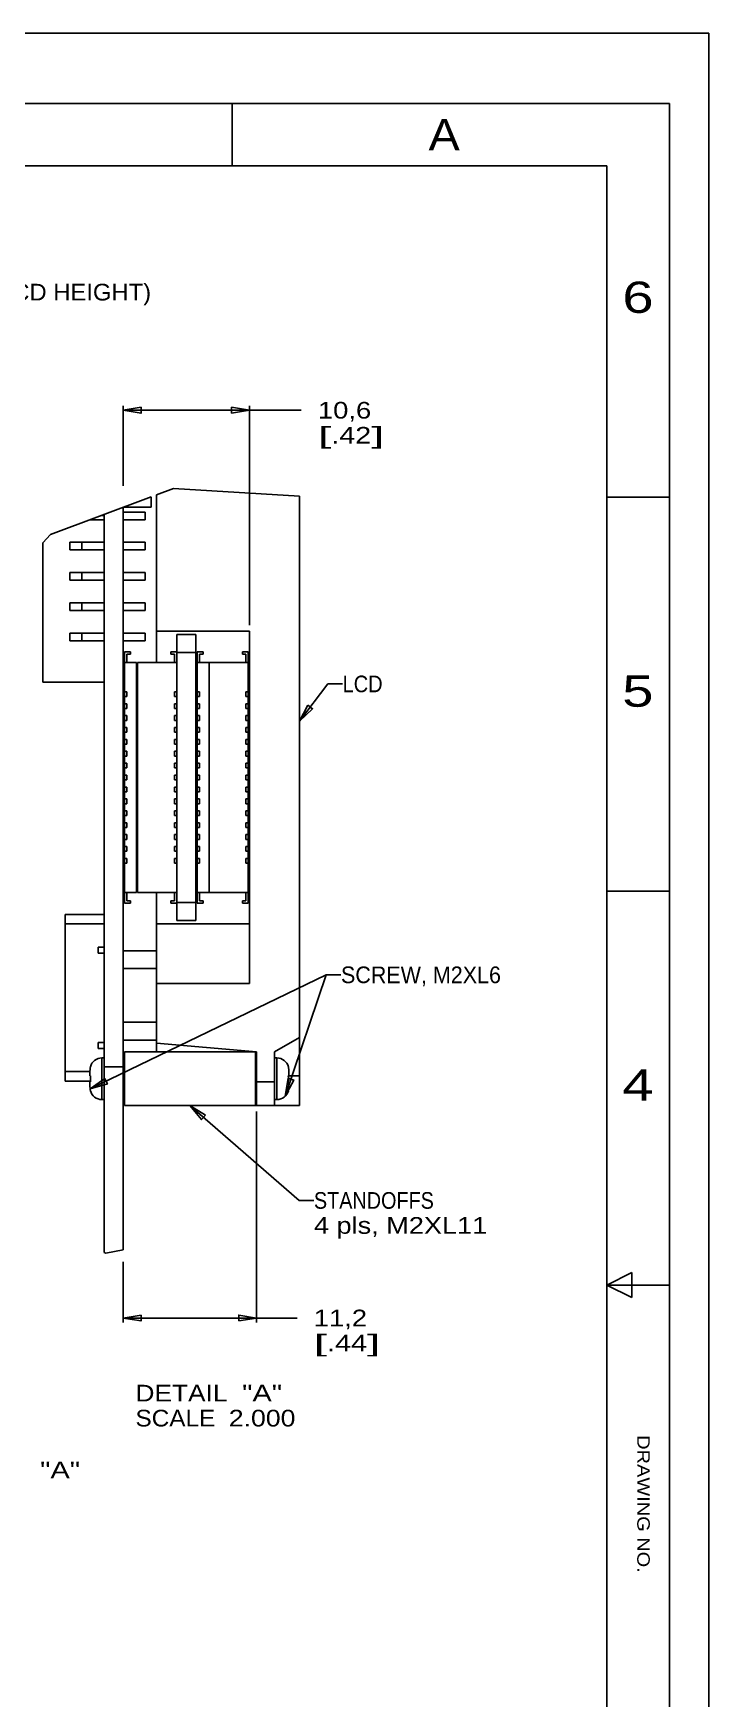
# Model space of a CAD drawing. Extents: x 0 to 187562, y 0 to 215336.
# Drawn here: x 480.5 to 594, y 140.3 to 420 of the extents above; entities that cross this region are included whole.
import ezdxf
from ezdxf.enums import TextEntityAlignment as Align

# ---------------------------------------------------------------- set-up
doc = ezdxf.new("R2010")
doc.units = 0
doc.header["$LTSCALE"] = 32.67
doc.header["$MEASUREMENT"] = 0
doc.layers.get('0').update_dxf_attribs({"linetype": 'CONTINUOUS'})
doc.styles.get("Standard").update_dxf_attribs({"font": 'txt', "width": 0.8})
doc.dimstyles.new('DIMSTYLE_1', dxfattribs={"dimtxt": 2.8, "dimasz": 3, "dimexe": 0.18, "dimexo": 0.0625, "dimgap": 0.09, "dimtad": 0, "dimtih": 1, "dimtoh": 1, "dimdsep": 46, "dimtxsty": 'Standard', "dimcen": 0.09, "dimadec": 0, "dimazin": 0, "dimtfac": 1, "dimtofl": 0, "dimtmove": 0, "dimatfit": 3, "dimfxl": 0, "dimtolj": 1, "dimarcsym": 0})
doc.dimstyles.new('DIMSTYLE_2', dxfattribs={"dimtxt": 2.8, "dimasz": 3, "dimexe": 0.18, "dimexo": 0.0625, "dimgap": 0.09, "dimtad": 0, "dimtih": 1, "dimtoh": 1, "dimlfac": 0.5, "dimdsep": 46, "dimtxsty": 'Standard', "dimcen": 0.09, "dimadec": 0, "dimazin": 0, "dimtfac": 1, "dimtofl": 0, "dimtmove": 0, "dimatfit": 3, "dimfxl": 0, "dimtolj": 1, "dimarcsym": 0})

# ---------------------------------------------------------------- blocks, each defined once
blk = doc.blocks.new('*D14')
at = {"color": 2, "linetype": 'Continuous'}
for p, q in [((438.51, 322.14), (438.51, 377.28)), ((438.51, 376.53), (444.51, 376.53)), ((450.51, 376.53), (444.51, 376.53)), ((444.51, 376.53), (459.42, 376.53)), ((450.51, 327.37), (450.51, 377.28))]:
    blk.add_line(p, q, dxfattribs=at)
for points in [[(441.51, 377.03), (438.51, 376.53), (441.51, 376.03), (441.51, 377.03)], [(447.51, 376.03), (450.51, 376.53), (447.51, 377.03), (447.51, 376.03)]]:
    blk.add_lwpolyline(points, dxfattribs=at)
for s, width, p, p2 in [('12', 1.2, (462.22, 375.13), (466.7, 375.13)), ('(LCD HEIGHT)', 0.9, (473.42, 375.13), (500.3, 375.13)), ('[', 2.4, (462.22, 370.93), (464.46, 370.93)), ('.47', 1.2, (464.46, 370.93), (471.18, 370.93)), (']', 2.4, (471.18, 370.93), (473.42, 370.93))]:
    blk.add_text(s, height=2.8, dxfattribs=dict(at, width=width)).set_placement(p, p2, align=Align.FIT)
blk = doc.blocks.new('*D21')
at = {"color": 2, "linetype": 'Continuous'}
for p, q in [((518.03, 238.91), (518.03, 203.48)), ((495.63, 203.48), (495.63, 213.64)), ((495.63, 204.23), (506.83, 204.23)), ((518.03, 204.23), (506.83, 204.23)), ((506.83, 204.23), (524.83, 204.23))]:
    blk.add_line(p, q, dxfattribs=at)
for points in [[(498.63, 204.73), (495.63, 204.23), (498.63, 203.73), (498.63, 204.73)], [(515.03, 203.73), (518.03, 204.23), (515.03, 204.73), (515.03, 203.73)]]:
    blk.add_lwpolyline(points, dxfattribs=at)
for s, width, p, p2 in [('11,2', 1.28, (527.63, 202.83), (536.59, 202.83)), ('[', 2.4, (527.63, 198.63), (529.87, 198.63)), ('.44', 1.2, (529.87, 198.63), (536.59, 198.63)), (']', 2.4, (536.59, 198.63), (538.83, 198.63))]:
    blk.add_text(s, height=2.8, dxfattribs=dict(at, width=width)).set_placement(p, p2, align=Align.FIT)
blk = doc.blocks.new('*D22')
at = {"color": 2, "linetype": 'Continuous'}
for p, q in [((495.63, 344.02), (495.63, 357.44)), ((495.63, 356.69), (506.23, 356.69)), ((516.83, 356.69), (506.23, 356.69)), ((506.23, 356.69), (525.53, 356.69)), ((516.83, 320.61), (516.83, 357.44))]:
    blk.add_line(p, q, dxfattribs=at)
for points in [[(498.63, 357.19), (495.63, 356.69), (498.63, 356.19), (498.63, 357.19)], [(513.83, 356.19), (516.83, 356.69), (513.83, 357.19), (513.83, 356.19)]]:
    blk.add_lwpolyline(points, dxfattribs=at)
for s, width, p, p2 in [('10,6', 1.2, (528.33, 355.29), (537.29, 355.29)), ('[', 2.4, (528.33, 351.09), (530.57, 351.09)), ('.42', 1.2, (530.57, 351.09), (537.29, 351.09)), (']', 2.4, (537.29, 351.09), (539.53, 351.09))]:
    blk.add_text(s, height=2.8, dxfattribs=dict(at, width=width)).set_placement(p, p2, align=Align.FIT)

msp = doc.modelspace()

# ---------------------------------------------------------------- linework, layer by layer
at = {"color": 7, "linetype": 'Continuous'}
for p, q in [((0, 420), (594, 420)), ((594, 0), (594, 420)), ((483.375, 335.797), (500.313, 342.145)), ((500.313, 342.145), (500.313, 340.421)), ((501.233, 342.49), (504.074, 343.554)), ((501.233, 342.49), (501.233, 314.31)), ((504.074, 343.554), (525.233, 342.25)), ((525.233, 239.91), (525.233, 342.25)), ((492.433, 339.03), (492.002, 339.03)), ((492.433, 339.192), (492.433, 215.24)), ((495.633, 340.391), (495.633, 215.681)), ((499.293, 339.59), (495.633, 339.59)), ((495.714, 340.421), (500.313, 340.421)), ((499.293, 339.59), (499.293, 338.31)), ((482.113, 334.44), (483.375, 335.797)), ((492.433, 338.31), (490.081, 338.31)), ((499.293, 338.31), (495.633, 338.31)), ((482.113, 311.01), (482.113, 334.44)), ((486.633, 334.51), (486.633, 333.23)), ((492.433, 334.51), (486.633, 334.51)), ((492.433, 333.23), (486.633, 333.23)), ((488.633, 334.51), (488.633, 333.23)), ((499.293, 334.51), (495.633, 334.51)), ((499.293, 333.23), (495.633, 333.23)), ((499.293, 334.51), (499.293, 333.23)), ((486.633, 329.43), (486.633, 328.15)), ((492.433, 329.43), (486.633, 329.43)), ((492.433, 328.15), (486.633, 328.15)), ((488.633, 329.43), (488.633, 328.15)), ((499.293, 329.43), (495.633, 329.43)), ((499.293, 328.15), (495.633, 328.15)), ((499.293, 329.43), (499.293, 328.15)), ((486.633, 324.35), (486.633, 323.07)), ((492.433, 324.35), (486.633, 324.35)), ((492.433, 323.07), (486.633, 323.07)), ((488.633, 324.35), (488.633, 323.07)), ((499.293, 324.35), (495.633, 324.35)), ((499.293, 323.07), (495.633, 323.07)), ((499.293, 324.35), (499.293, 323.07)), ((486.633, 319.27), (486.633, 317.99)), ((492.433, 319.27), (486.633, 319.27)), ((488.633, 319.27), (488.633, 317.99)), ((499.293, 319.27), (495.633, 319.27)), ((499.293, 319.27), (499.293, 317.99)), ((501.233, 319.61), (516.833, 319.61)), ((504.633, 271.01), (504.633, 319.01)), ((504.633, 319.01), (507.833, 319.01)), ((507.833, 271.01), (507.833, 319.01)), ((516.833, 260.41), (516.833, 319.61)), ((492.433, 317.99), (486.633, 317.99)), ((499.293, 317.99), (495.633, 317.99)), ((495.833, 273.91), (495.833, 316.11)), ((496.833, 316.11), (495.833, 316.11)), ((496.833, 315.71), (496.833, 316.11)), ((503.633, 315.71), (503.633, 316.11)), ((503.633, 316.11), (504.633, 316.11)), ((508.033, 273.91), (508.033, 316.11)), ((509.033, 316.11), (508.033, 316.11)), ((509.033, 315.71), (509.033, 316.11)), ((515.633, 315.71), (515.633, 316.11)), ((515.633, 316.11), (516.633, 316.11)), ((516.633, 273.91), (516.633, 316.11)), ((495.633, 314.31), (497.833, 314.31)), ((496.233, 314.31), (496.233, 315.71)), ((496.233, 315.71), (496.833, 315.71)), ((497.833, 314.31), (497.833, 275.71)), ((498.033, 275.71), (498.033, 314.31)), ((504.633, 314.31), (498.033, 314.31)), ((504.233, 315.71), (503.633, 315.71)), ((504.233, 314.31), (504.233, 315.71)), ((504.633, 316.01), (507.833, 316.01)), ((507.833, 314.31), (516.633, 314.31)), ((508.433, 314.31), (508.433, 315.71)), ((508.433, 315.71), (509.033, 315.71)), ((510.033, 314.31), (510.033, 275.71)), ((516.233, 315.71), (515.633, 315.71)), ((516.233, 314.31), (516.233, 315.71)), ((492.433, 311.01), (482.113, 311.01)), ((495.833, 311.91), (495.633, 311.91)), ((498.033, 312.81), (497.833, 312.81)), ((498.033, 311.224), (497.833, 311.224)), ((508.033, 311.91), (507.833, 311.91)), ((495.833, 309.41), (496.233, 309.41)), ((495.833, 308.61), (496.233, 308.61)), ((496.233, 309.41), (496.233, 308.61)), ((504.233, 308.61), (504.233, 309.41)), ((504.633, 309.41), (504.233, 309.41)), ((504.633, 308.61), (504.233, 308.61)), ((508.033, 309.41), (508.433, 309.41)), ((508.033, 308.61), (508.433, 308.61)), ((508.433, 309.41), (508.433, 308.61)), ((516.233, 308.61), (516.233, 309.41)), ((516.633, 309.41), (516.233, 309.41)), ((516.633, 308.61), (516.233, 308.61)), ((495.833, 307.41), (496.233, 307.41)), ((495.833, 306.61), (496.233, 306.61)), ((495.833, 305.41), (496.233, 305.41)), ((496.233, 307.41), (496.233, 306.61)), ((496.233, 305.41), (496.233, 304.61)), ((504.233, 306.61), (504.233, 307.41)), ((504.633, 307.41), (504.233, 307.41)), ((504.633, 306.61), (504.233, 306.61)), ((504.233, 304.61), (504.233, 305.41)), ((504.633, 305.41), (504.233, 305.41)), ((508.033, 307.41), (508.433, 307.41)), ((508.033, 306.61), (508.433, 306.61)), ((508.033, 305.41), (508.433, 305.41)), ((508.433, 307.41), (508.433, 306.61)), ((508.433, 305.41), (508.433, 304.61)), ((516.233, 306.61), (516.233, 307.41)), ((516.633, 307.41), (516.233, 307.41)), ((516.633, 306.61), (516.233, 306.61)), ((516.233, 304.61), (516.233, 305.41)), ((516.633, 305.41), (516.233, 305.41)), ((495.833, 304.61), (496.233, 304.61)), ((495.833, 303.41), (496.233, 303.41)), ((495.833, 302.61), (496.233, 302.61)), ((496.233, 303.41), (496.233, 302.61)), ((504.633, 304.61), (504.233, 304.61)), ((504.233, 302.61), (504.233, 303.41)), ((504.633, 303.41), (504.233, 303.41)), ((504.633, 302.61), (504.233, 302.61)), ((508.033, 304.61), (508.433, 304.61)), ((508.033, 303.41), (508.433, 303.41)), ((508.033, 302.61), (508.433, 302.61)), ((508.433, 303.41), (508.433, 302.61)), ((516.633, 304.61), (516.233, 304.61)), ((516.233, 302.61), (516.233, 303.41)), ((516.633, 303.41), (516.233, 303.41)), ((516.633, 302.61), (516.233, 302.61)), ((495.833, 301.41), (496.233, 301.41)), ((495.833, 300.61), (496.233, 300.61)), ((495.833, 299.41), (496.233, 299.41)), ((496.233, 301.41), (496.233, 300.61)), ((496.233, 299.41), (496.233, 298.61)), ((504.233, 300.61), (504.233, 301.41)), ((504.633, 301.41), (504.233, 301.41)), ((504.633, 300.61), (504.233, 300.61)), ((504.233, 298.61), (504.233, 299.41)), ((504.633, 299.41), (504.233, 299.41)), ((508.033, 301.41), (508.433, 301.41)), ((508.033, 300.61), (508.433, 300.61)), ((508.033, 299.41), (508.433, 299.41)), ((508.433, 301.41), (508.433, 300.61)), ((508.433, 299.41), (508.433, 298.61)), ((516.233, 300.61), (516.233, 301.41)), ((516.633, 301.41), (516.233, 301.41)), ((516.633, 300.61), (516.233, 300.61)), ((516.233, 298.61), (516.233, 299.41)), ((516.633, 299.41), (516.233, 299.41)), ((495.833, 298.61), (496.233, 298.61)), ((495.833, 297.41), (496.233, 297.41)), ((495.833, 296.61), (496.233, 296.61)), ((496.233, 297.41), (496.233, 296.61)), ((504.633, 298.61), (504.233, 298.61)), ((504.233, 296.61), (504.233, 297.41)), ((504.633, 297.41), (504.233, 297.41)), ((504.633, 296.61), (504.233, 296.61)), ((508.033, 298.61), (508.433, 298.61)), ((508.033, 297.41), (508.433, 297.41)), ((508.033, 296.61), (508.433, 296.61)), ((508.433, 297.41), (508.433, 296.61)), ((516.633, 298.61), (516.233, 298.61)), ((516.633, 297.41), (516.233, 297.41)), ((516.233, 296.61), (516.233, 297.41)), ((516.633, 296.61), (516.233, 296.61)), ((495.833, 295.41), (496.233, 295.41)), ((495.833, 294.61), (496.233, 294.61)), ((496.233, 295.41), (496.233, 294.61)), ((504.233, 294.61), (504.233, 295.41)), ((504.633, 295.41), (504.233, 295.41)), ((504.633, 294.61), (504.233, 294.61)), ((508.033, 295.41), (508.433, 295.41)), ((508.033, 294.61), (508.433, 294.61)), ((508.433, 295.41), (508.433, 294.61)), ((516.633, 295.41), (516.233, 295.41)), ((516.233, 294.61), (516.233, 295.41)), ((516.633, 294.61), (516.233, 294.61)), ((495.833, 293.41), (496.233, 293.41)), ((495.833, 292.61), (496.233, 292.61)), ((495.833, 291.41), (496.233, 291.41)), ((496.233, 293.41), (496.233, 292.61)), ((496.233, 291.41), (496.233, 290.61)), ((504.233, 292.61), (504.233, 293.41)), ((504.633, 293.41), (504.233, 293.41)), ((504.633, 292.61), (504.233, 292.61)), ((504.233, 290.61), (504.233, 291.41)), ((504.633, 291.41), (504.233, 291.41)), ((508.033, 293.41), (508.433, 293.41)), ((508.033, 292.61), (508.433, 292.61)), ((508.033, 291.41), (508.433, 291.41)), ((508.433, 293.41), (508.433, 292.61)), ((508.433, 291.41), (508.433, 290.61)), ((516.633, 293.41), (516.233, 293.41)), ((516.233, 292.61), (516.233, 293.41)), ((516.633, 292.61), (516.233, 292.61)), ((516.633, 291.41), (516.233, 291.41)), ((516.233, 290.61), (516.233, 291.41)), ((495.833, 290.61), (496.233, 290.61)), ((495.833, 289.41), (496.233, 289.41)), ((495.833, 288.61), (496.233, 288.61)), ((496.233, 289.41), (496.233, 288.61)), ((504.633, 290.61), (504.233, 290.61)), ((504.633, 289.41), (504.233, 289.41)), ((504.233, 288.61), (504.233, 289.41)), ((504.633, 288.61), (504.233, 288.61)), ((508.033, 290.61), (508.433, 290.61)), ((508.033, 289.41), (508.433, 289.41)), ((508.033, 288.61), (508.433, 288.61)), ((508.433, 289.41), (508.433, 288.61)), ((516.633, 290.61), (516.233, 290.61)), ((516.633, 289.41), (516.233, 289.41)), ((516.233, 288.61), (516.233, 289.41)), ((516.633, 288.61), (516.233, 288.61)), ((495.833, 287.41), (496.233, 287.41)), ((495.833, 286.61), (496.233, 286.61)), ((495.833, 285.41), (496.233, 285.41)), ((496.233, 287.41), (496.233, 286.61)), ((496.233, 285.41), (496.233, 284.61)), ((504.633, 287.41), (504.233, 287.41)), ((504.233, 286.61), (504.233, 287.41)), ((504.633, 286.61), (504.233, 286.61)), ((504.633, 285.41), (504.233, 285.41)), ((504.233, 284.61), (504.233, 285.41)), ((508.033, 287.41), (508.433, 287.41)), ((508.033, 286.61), (508.433, 286.61)), ((508.033, 285.41), (508.433, 285.41)), ((508.433, 287.41), (508.433, 286.61)), ((508.433, 285.41), (508.433, 284.61)), ((516.633, 287.41), (516.233, 287.41)), ((516.233, 286.61), (516.233, 287.41)), ((516.633, 286.61), (516.233, 286.61)), ((516.633, 285.41), (516.233, 285.41)), ((516.233, 284.61), (516.233, 285.41)), ((495.833, 284.61), (496.233, 284.61)), ((495.833, 283.41), (496.233, 283.41)), ((495.833, 282.61), (496.233, 282.61)), ((496.233, 283.41), (496.233, 282.61)), ((504.633, 284.61), (504.233, 284.61)), ((504.633, 283.41), (504.233, 283.41)), ((504.233, 282.61), (504.233, 283.41)), ((504.633, 282.61), (504.233, 282.61)), ((508.033, 284.61), (508.433, 284.61)), ((508.033, 283.41), (508.433, 283.41)), ((508.033, 282.61), (508.433, 282.61)), ((508.433, 283.41), (508.433, 282.61)), ((516.633, 284.61), (516.233, 284.61)), ((516.633, 283.41), (516.233, 283.41)), ((516.233, 282.61), (516.233, 283.41)), ((516.633, 282.61), (516.233, 282.61)), ((495.833, 281.41), (496.233, 281.41)), ((495.833, 280.61), (496.233, 280.61)), ((496.233, 281.41), (496.233, 280.61)), ((504.633, 281.41), (504.233, 281.41)), ((504.233, 280.61), (504.233, 281.41)), ((504.633, 280.61), (504.233, 280.61)), ((508.033, 281.41), (508.433, 281.41)), ((508.033, 280.61), (508.433, 280.61)), ((508.433, 281.41), (508.433, 280.61)), ((516.633, 281.41), (516.233, 281.41)), ((516.233, 280.61), (516.233, 281.41)), ((516.633, 280.61), (516.233, 280.61)), ((495.833, 278.11), (495.633, 278.11)), ((498.033, 278.796), (497.833, 278.796)), ((498.033, 277.21), (497.833, 277.21)), ((508.033, 278.11), (507.833, 278.11)), ((495.633, 275.71), (497.833, 275.71)), ((496.233, 275.71), (496.233, 274.31)), ((496.233, 274.31), (496.833, 274.31)), ((496.833, 274.31), (496.833, 273.91)), ((504.633, 275.71), (498.033, 275.71)), ((501.233, 248.91), (501.233, 275.71)), ((504.233, 274.31), (503.633, 274.31)), ((503.633, 274.31), (503.633, 273.91)), ((504.233, 275.71), (504.233, 274.31)), ((507.833, 275.71), (516.633, 275.71)), ((508.433, 275.71), (508.433, 274.31)), ((508.433, 274.31), (509.033, 274.31)), ((509.033, 274.31), (509.033, 273.91)), ((516.233, 274.31), (515.633, 274.31)), ((515.633, 274.31), (515.633, 273.91)), ((516.233, 275.71), (516.233, 274.31)), ((485.833, 244.01), (485.833, 272.01)), ((492.433, 272.01), (485.833, 272.01)), ((496.833, 273.91), (495.833, 273.91)), ((503.633, 273.91), (504.633, 273.91)), ((504.633, 274.01), (507.833, 274.01)), ((509.033, 273.91), (508.033, 273.91)), ((515.633, 273.91), (516.633, 273.91)), ((485.833, 270.41), (492.433, 270.41)), ((501.233, 270.41), (516.833, 270.41)), ((504.633, 271.01), (507.833, 271.01)), ((492.433, 266.51), (491.433, 266.51)), ((491.433, 266.51), (491.433, 265.51)), ((501.233, 265.91), (495.633, 265.91)), ((491.433, 265.51), (492.433, 265.51)), ((501.233, 262.91), (495.633, 262.91)), ((501.233, 260.41), (516.833, 260.41)), ((501.233, 253.91), (495.633, 253.91)), ((492.433, 250.51), (491.433, 250.51)), ((491.433, 250.51), (491.433, 249.51)), ((491.433, 249.51), (492.433, 249.51)), ((501.233, 250.91), (495.633, 250.91)), ((501.233, 250.38), (518.033, 248.91)), ((525.233, 251.335), (521.033, 248.91)), ((490.097, 246.41), (490.114, 246.41)), ((490.114, 246.41), (490.099, 246.353)), ((492.033, 247.91), (492.433, 247.91)), ((492.033, 240.91), (492.033, 247.91)), ((492.433, 246.41), (495.833, 246.41)), ((517.833, 248.91), (495.833, 248.91)), ((495.833, 239.91), (495.833, 248.91)), ((517.833, 239.91), (517.833, 248.91)), ((518.033, 246.41), (517.833, 246.41)), ((518.033, 239.91), (518.033, 248.91)), ((521.033, 239.91), (521.033, 248.91)), ((521.433, 247.91), (521.033, 247.91)), ((521.433, 247.91), (521.433, 240.91)), ((523.353, 246.41), (523.37, 246.41)), ((523.368, 246.353), (523.353, 246.41)), ((490.033, 245.61), (485.833, 245.61)), ((485.833, 244.01), (490.108, 244.01)), ((490.034, 245.881), (490.033, 245.824)), ((490.033, 244.91), (490.033, 245.824)), ((490.033, 244.91), (490.114, 244.91)), ((490.114, 243.91), (490.033, 243.91)), ((490.033, 242.996), (490.033, 243.91)), ((521.033, 243.91), (518.033, 243.91)), ((523.353, 244.91), (525.233, 244.91)), ((523.433, 243.91), (523.353, 243.91)), ((523.433, 245.881), (523.433, 245.824)), ((523.433, 245.824), (523.433, 244.91)), ((523.433, 243.91), (523.433, 242.996)), ((490.033, 242.996), (490.034, 242.938)), ((490.114, 242.41), (490.097, 242.41)), ((490.099, 242.467), (490.114, 242.41)), ((492.033, 240.91), (492.433, 240.91)), ((495.633, 242.41), (495.833, 242.41)), ((518.033, 242.41), (517.833, 242.41)), ((521.433, 240.91), (521.033, 240.91)), ((523.353, 242.41), (523.368, 242.467)), ((523.37, 242.41), (523.353, 242.41)), ((523.433, 242.996), (523.433, 242.938)), ((495.833, 239.91), (525.233, 239.91)), ((495.633, 215.681), (492.707, 215.142)), ((492.707, 215.142), (492.433, 215.24))]:
    msp.add_line(p, q, dxfattribs=at)
at = {"color": 3, "linetype": 'Continuous'}
for p, q in [((5.703, 408.219), (587.402, 408.219)), ((513.902, 408.219), (513.902, 397.719)), ((587.402, 408.219), (587.402, 10.27)), ((16.203, 397.719), (576.902, 397.719)), ((576.902, 397.719), (576.902, 20.77)), ((587.402, 342.069), (576.902, 342.069)), ((587.402, 275.92), (576.902, 275.92)), ((576.902, 209.77), (581.102, 211.87)), ((581.102, 211.87), (581.102, 207.67)), ((587.402, 209.77), (576.902, 209.77)), ((581.102, 207.67), (576.902, 209.77))]:
    msp.add_line(p, q, dxfattribs=at)
at = {"color": 2, "linetype": 'Continuous'}
for p, q in [((525.233, 304.458), (529.981, 310.726)), ((529.981, 310.726), (532.481, 310.726)), ((490.053, 242.7), (529.709, 261.867)), ((522.848, 241.496), (529.709, 261.867)), ((529.709, 261.867), (532.209, 261.867)), ((506.833, 239.91), (525.16, 223.975)), ((525.16, 223.975), (527.66, 223.975))]:
    msp.add_line(p, q, dxfattribs=at)
for points in [[(526.646, 307.152), (525.233, 304.458), (527.443, 306.548), (526.646, 307.152)], [(492.537, 244.456), (490.053, 242.7), (492.972, 243.555), (492.537, 244.456)], [(523.331, 244.498), (522.848, 241.496), (524.279, 244.179), (523.331, 244.498)], [(509.425, 238.319), (506.833, 239.91), (508.769, 237.564), (509.425, 238.319)]]:
    msp.add_lwpolyline(points, dxfattribs=at)
at = {"color": 7, "linetype": 'Continuous'}
for points in [[(490.099, 246.353), (490.098, 246.353), (490.085, 246.295), (490.072, 246.236), (490.062, 246.177), (490.053, 246.117), (490.046, 246.058), (490.04, 245.998), (490.036, 245.939), (490.034, 245.881)], [(523.433, 245.882), (523.43, 245.94), (523.427, 245.998), (523.421, 246.058), (523.414, 246.117), (523.405, 246.177), (523.394, 246.236), (523.382, 246.295), (523.368, 246.353)], [(490.114, 244.91), (490.109, 244.828), (490.104, 244.745), (490.101, 244.662), (490.099, 244.578), (490.097, 244.494), (490.097, 244.41)], [(490.097, 244.41), (490.097, 244.326), (490.099, 244.242), (490.101, 244.158), (490.104, 244.075), (490.109, 243.992), (490.114, 243.91)], [(523.37, 244.41), (523.369, 244.494), (523.368, 244.578), (523.366, 244.662), (523.363, 244.745), (523.358, 244.828), (523.353, 244.91)], [(523.353, 243.91), (523.358, 243.992), (523.363, 244.075), (523.366, 244.158), (523.368, 244.242), (523.369, 244.326), (523.37, 244.41)], [(490.034, 242.938), (490.036, 242.88), (490.04, 242.821), (490.046, 242.762), (490.053, 242.703), (490.062, 242.643), (490.072, 242.584), (490.085, 242.525), (490.099, 242.467)], [(523.368, 242.467), (523.382, 242.525), (523.394, 242.584), (523.405, 242.643), (523.414, 242.703), (523.421, 242.762), (523.427, 242.821), (523.43, 242.88), (523.433, 242.938)]]:
    msp.add_lwpolyline(points, dxfattribs=at)
for centre, start, end in [((492.033, 245.91), 90, 165.52248), ((521.433, 245.91), 14.47752, 90), ((492.033, 242.91), 194.47752, 270), ((521.433, 242.91), 270, 345.52248)]:
    msp.add_arc(centre, 2, start, end, dxfattribs=at)

# ---------------------------------------------------------------- texts
at = {"color": 2, "linetype": 'Continuous', "oblique": 0.00002, "width": 1.5}
for s, p, p2 in [('A', (546.922, 400.344), (552.172, 400.344)), ('6', (579.492, 373.044), (584.742, 373.044)), ('5', (579.471, 306.894), (584.721, 306.894)), ('4', (579.471, 240.745), (584.721, 240.745))]:
    msp.add_text(s, height=5.25, dxfattribs=at).set_placement(p, p2, align=Align.FIT)
at = {"color": 2, "linetype": 'Continuous'}
for s, width, p, p2 in [('LCD', 0.9, (532.481, 309.326), (539.201, 309.326)), ('SCREW, M2XL6', 0.834783, (532.209, 260.467), (559.089, 260.467)), ('STANDOFFS', 0.830769, (527.66, 222.575), (547.82, 222.575)), ('4 pls, M2XL11', 0.945455, (527.66, 218.375), (556.78, 218.375)), ('DETAIL  ', 0.834783, (497.676, 190.213), (515.596, 190.213)), ('"A"', 1.2, (515.596, 190.213), (522.316, 190.213)), ('SCALE  ', 0.8, (497.676, 186.013), (513.356, 186.013)), ('2.000', 1.142857, (513.356, 186.013), (524.556, 186.013)), ('"A"', 1.2, (481.65, 177.304), (488.37, 177.304))]:
    msp.add_text(s, height=2.8, dxfattribs=dict(at, width=width)).set_placement(p, p2, align=Align.FIT)
at = {"color": 2, "linetype": 'Continuous', "oblique": 0.00002, "width": 1.1}
msp.add_text('DRAWING NO.', height=2.1, rotation=270, dxfattribs=at).set_placement((581.992, 184.55), (581.992, 161.45), align=Align.FIT)

# ---------------------------------------------------------------- dimensions: what is measured, and where the dimension line sits
at = {"color": 2, "linetype": 'Continuous'}
dim = msp.add_linear_dim(base=(450.506, 376.533), p1=(438.506, 322.138), p2=(450.506, 327.373), text='<>(LCD HEIGHT)', dimstyle='DIMSTYLE_1', dxfattribs=at)
dim.commit()
dim.dimension.update_dxf_attribs({"geometry": '*D14', "text_midpoint": (481.257, 374.433), "dimtype": 160})
for base, p1, p2, picture, middle in [((495.633, 356.689), (516.833, 320.61), (495.633, 344.022), '*D22', (533.93, 354.589)), ((495.633, 204.234), (518.033, 238.91), (495.633, 213.641), '*D21', (533.228, 202.134))]:
    dim = msp.add_linear_dim(base=base, p1=p1, p2=p2, angle=180, dimstyle='DIMSTYLE_2', dxfattribs=at)
    dim.commit()
    dim.dimension.update_dxf_attribs({"geometry": picture, "text_midpoint": middle, "dimtype": 160})

doc.saveas('drawing.dxf')
